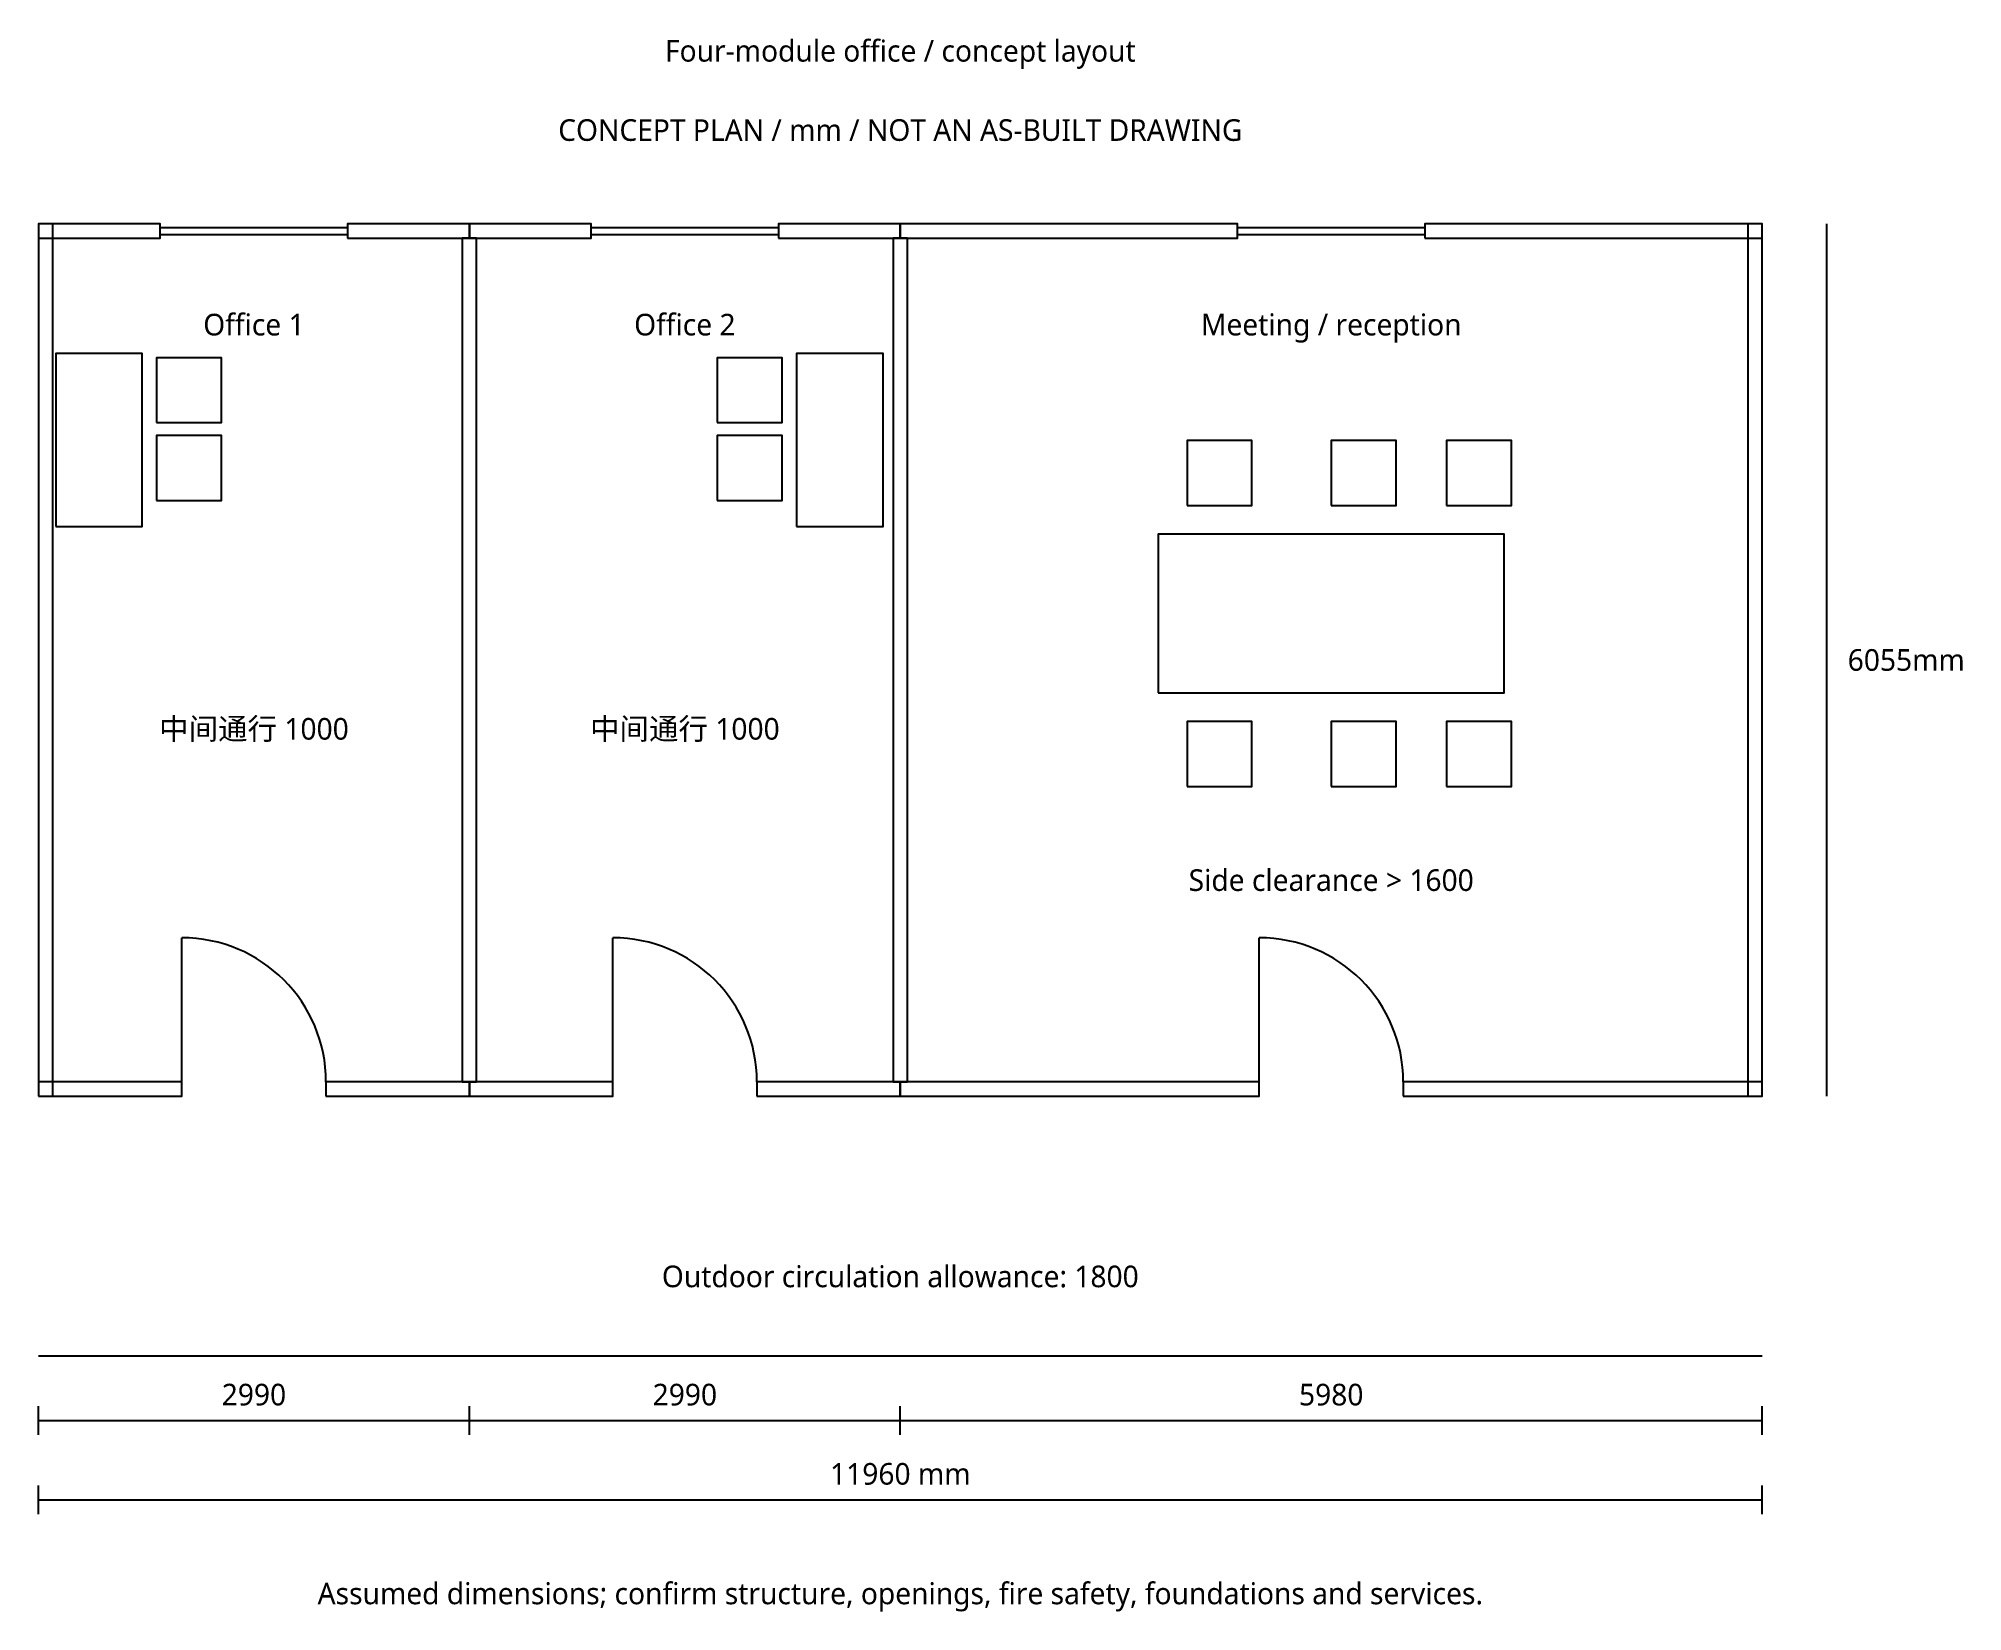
# Model space of a CAD drawing. Header units: millimetres. Extents: x 0 to 13350, y -3575 to 7341.
import ezdxf
from ezdxf.enums import TextEntityAlignment as Align

# ---------------------------------------------------------------- set-up
doc = ezdxf.new("R2010")
doc.units = ezdxf.units.MM
for name, color, linetype in [('CIRCULATION', 3, 'Continuous'), ('DIM', 2, 'Continuous'), ('DOOR', 3, 'Continuous'), ('FURNITURE', 8, 'Continuous'), ('TEXT', 7, 'Continuous'), ('WALL', 7, 'Continuous'), ('WINDOW', 4, 'Continuous')]:
    doc.layers.add(name, color=color, linetype=linetype)
doc.styles.add('CJK', font='msyh.ttc')

msp = doc.modelspace()

# ---------------------------------------------------------------- linework, layer by layer
at = {"layer": 'CIRCULATION'}
msp.add_line((0, -1800), (11960, -1800), dxfattribs=at)
at = {"layer": 'DIM'}
for p, q in [((12410, 0), (12410, 6055)), ((0, -2350), (0, -2150)), ((0, -2250), (2990, -2250)), ((2990, -2350), (2990, -2150)), ((2990, -2350), (2990, -2150)), ((2990, -2250), (5980, -2250)), ((5980, -2350), (5980, -2150)), ((5980, -2350), (5980, -2150)), ((5980, -2250), (11960, -2250)), ((11960, -2350), (11960, -2150)), ((0, -2900), (0, -2700)), ((0, -2800), (11960, -2800)), ((11960, -2900), (11960, -2700))]:
    msp.add_line(p, q, dxfattribs=at)
at = {"layer": 'DOOR'}
for p, q in [((995, 100), (995, 1100)), ((3985, 100), (3985, 1100)), ((8470, 100), (8470, 1100))]:
    msp.add_line(p, q, dxfattribs=at)
for centre in [(995, 100), (3985, 100), (8470, 100)]:
    msp.add_arc(centre, 1000, 0, 90, dxfattribs=at)
at = {"layer": 'FURNITURE'}
for points in [[(120, 3955), (720, 3955), (720, 5155), (120, 5155)], [(820, 4675), (1270, 4675), (1270, 5125), (820, 5125)], [(4710, 4675), (5160, 4675), (5160, 5125), (4710, 5125)], [(5260, 3955), (5860, 3955), (5860, 5155), (5260, 5155)], [(820, 4135), (1270, 4135), (1270, 4585), (820, 4585)], [(4710, 4135), (5160, 4135), (5160, 4585), (4710, 4585)], [(7970, 4100), (8420, 4100), (8420, 4550), (7970, 4550)], [(8970, 4100), (9420, 4100), (9420, 4550), (8970, 4550)], [(9770, 4100), (10220, 4100), (10220, 4550), (9770, 4550)], [(7770, 2800), (10170, 2800), (10170, 3900), (7770, 3900)], [(7970, 2150), (8420, 2150), (8420, 2600), (7970, 2600)], [(8970, 2150), (9420, 2150), (9420, 2600), (8970, 2600)], [(9770, 2150), (10220, 2150), (10220, 2600), (9770, 2600)]]:
    msp.add_lwpolyline(points, close=True, dxfattribs=at)
at = {"layer": 'WALL'}
for points in [[(0, 0), (100, 0), (100, 6055), (0, 6055)], [(0, 5955), (845, 5955), (845, 6055), (0, 6055)], [(2145, 5955), (2990, 5955), (2990, 6055), (2145, 6055)], [(2990, 5955), (3835, 5955), (3835, 6055), (2990, 6055)], [(5135, 5955), (5980, 5955), (5980, 6055), (5135, 6055)], [(5980, 5955), (8320, 5955), (8320, 6055), (5980, 6055)], [(9620, 5955), (11960, 5955), (11960, 6055), (9620, 6055)], [(11860, 0), (11960, 0), (11960, 6055), (11860, 6055)], [(2940, 100), (3040, 100), (3040, 5955), (2940, 5955)], [(5930, 100), (6030, 100), (6030, 5955), (5930, 5955)], [(0, 0), (995, 0), (995, 100), (0, 100)], [(1995, 0), (2990, 0), (2990, 100), (1995, 100)], [(2990, 0), (3985, 0), (3985, 100), (2990, 100)], [(4985, 0), (5980, 0), (5980, 100), (4985, 100)], [(5980, 0), (8470, 0), (8470, 100), (5980, 100)], [(9470, 0), (11960, 0), (11960, 100), (9470, 100)]]:
    msp.add_lwpolyline(points, close=True, dxfattribs=at)
at = {"layer": 'WINDOW'}
for p, q in [((845, 6030), (2145, 6030)), ((3835, 6030), (5135, 6030)), ((8320, 6030), (9620, 6030)), ((845, 5980), (2145, 5980)), ((3835, 5980), (5135, 5980)), ((8320, 5980), (9620, 5980))]:
    msp.add_line(p, q, dxfattribs=at)

# ---------------------------------------------------------------- texts
at = {"layer": 'TEXT', "style": 'CJK'}
for s, p in [('Four-module office / concept layout', (5980, 7255)), ('CONCEPT PLAN / mm / NOT AN AS-BUILT DRAWING', (5980, 6705)), ('Office 1', (1495, 5355)), ('Office 2', (4485, 5355)), ('Meeting / reception', (8970, 5355)), ('6055mm', (12960, 3028)), ('中间通行 1000', (1495, 2550)), ('中间通行 1000', (4485, 2550)), ('Side clearance > 1600', (8970, 1500)), ('Outdoor circulation allowance: 1800', (5980, -1250)), ('2990', (1495, -2070)), ('2990', (4485, -2070)), ('5980', (8970, -2070)), ('11960 mm', (5980, -2620)), ('Assumed dimensions; confirm structure, openings, fire safety, foundations and services.', (5980, -3450))]:
    msp.add_text(s, height=150, dxfattribs=at).set_placement(p, align=Align.MIDDLE_CENTER)

doc.saveas('drawing.dxf')
